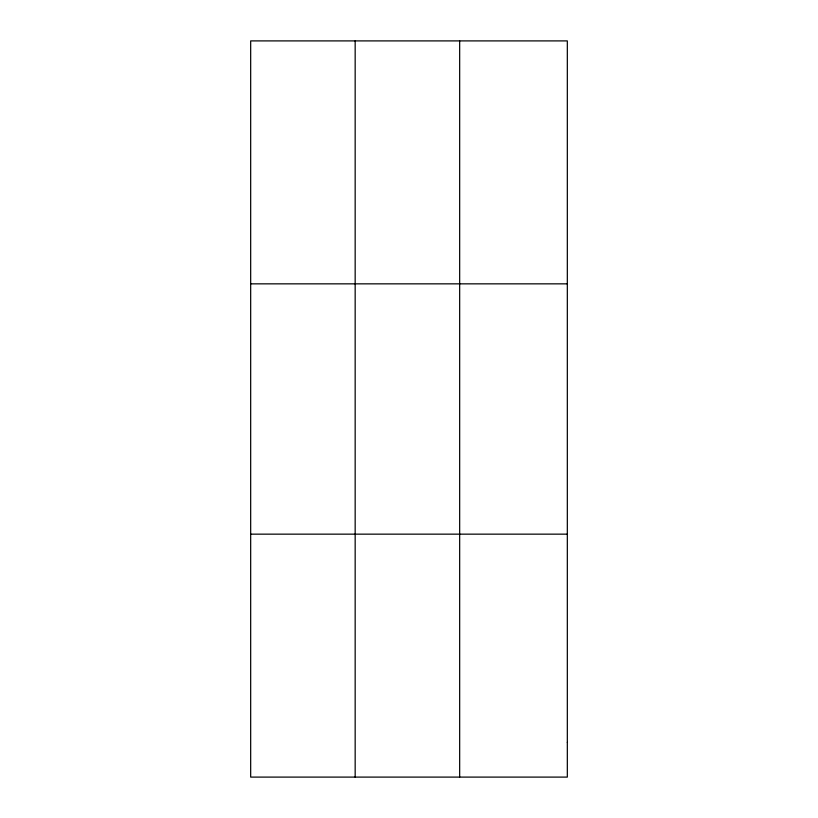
<?xml version="1.0" encoding="UTF-8"?>
<svg xmlns="http://www.w3.org/2000/svg" width="818" height="818" viewBox="0 0 818 818"><rect width="100%" height="100%" fill="white"/><g stroke="black" fill="none" stroke-linecap="round" stroke-linejoin="round"><path stroke-width="1.23" d="M355.165 40.9L355.165 777.1M459.665 40.9L459.665 777.1M250.676 283.846L567.324 283.846M250.676 534.154L567.324 534.154M567.324 742.396L567.324 777.1L250.676 777.1L250.676 40.9L567.324 40.9L567.324 742.396"/></g></svg>
